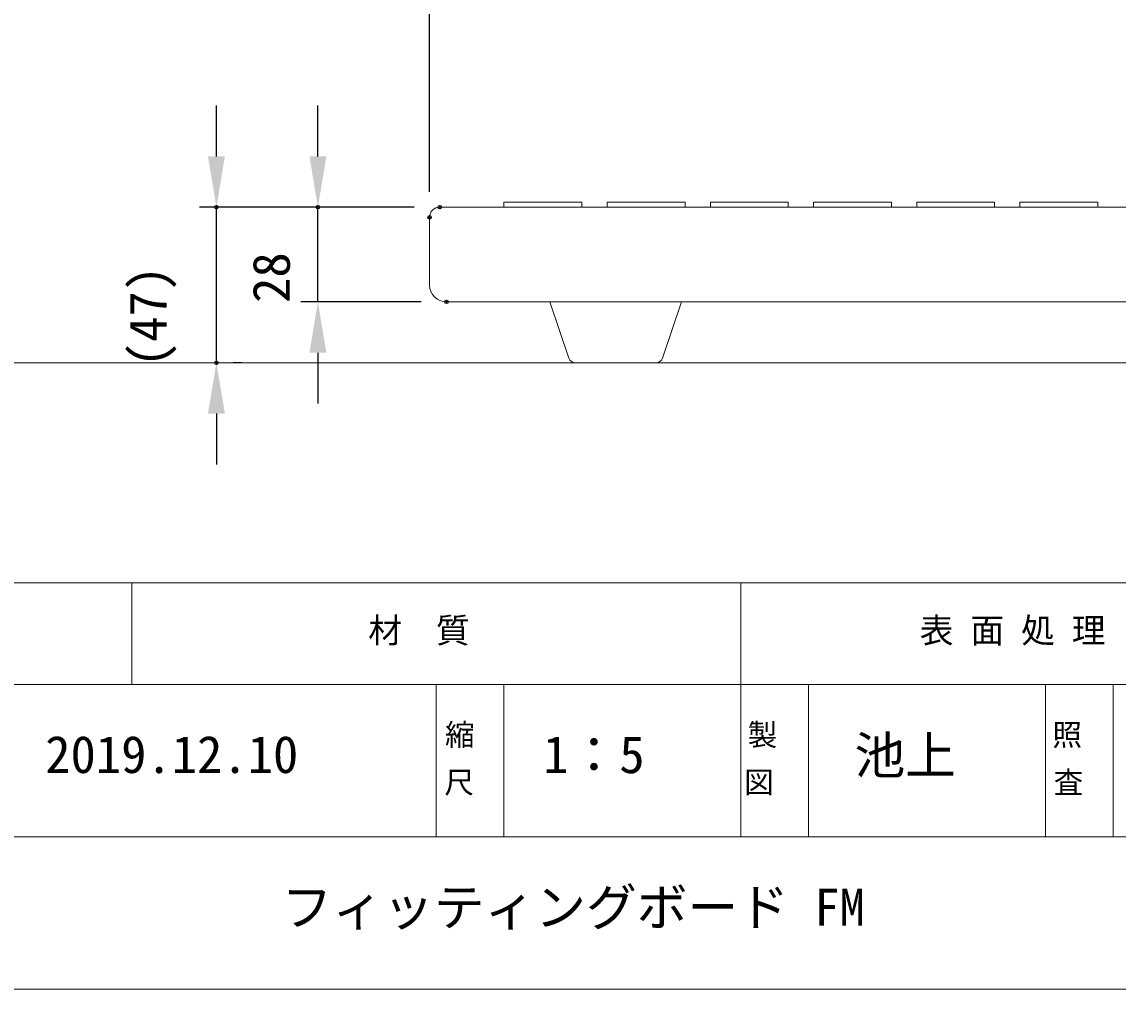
# Model space of a CAD drawing. Units: millimetres on the paper. Extents: x -203 to 203, y -143 to 143.
# Drawn here: x 65.5 to 130.3, y -138 to -80.9 of the extents above; entities that cross this region are included whole.
import ezdxf
from ezdxf.enums import TextEntityAlignment as Align

# ---------------------------------------------------------------- set-up
doc = ezdxf.new("R2010")
doc.units = ezdxf.units.MM
doc.header["$PDMODE"] = 32
doc.header["$PDSIZE"] = 0.2
for name, color, linetype, lineweight in [('0-1_DIMENSION_LINES$02_DIMENSI', 7, 'Continuous', 25), ('0-4_DIMENSION_LINES$03_LINES', 7, 'Continuous', 18), ('0-6_図面_FORMAT$03_TEXT', 7, 'Continuous', 18), ('0-9_図面_FORMAT$01_WAKU$OUT_LINE', 6, 'Continuous', 18), ('0-A_図面_FORMAT$01_WAKU$SUB_LINE', 7, 'Continuous', 18)]:
    doc.layers.add(name, color=color, linetype=linetype, lineweight=lineweight)
doc.layers.add('0-2_DEFPOINTS', color=7, linetype='Continuous')
doc.styles.add('ＭＳ ゴシック', font='')
doc.styles.get('ＭＳ ゴシック').set_extended_font_data('MS Gothic')

# ---------------------------------------------------------------- blocks, each defined once
blk = doc.blocks.new('D4')
at = {"layer": '0-1_DIMENSION_LINES$02_DIMENSI'}
for p, q in [((586, 119.4), (586, 125.399)), ((597.4, 113.4), (584, 113.4)), ((586, 102.2), (586, 113.4)), ((598.2, 102.2), (584, 102.2)), ((586, 96.2), (586, 90.201))]:
    blk.add_line(p, q, dxfattribs=at)
for points in [[(585, 119.4), (587, 119.4), (586, 113.4)], [(587, 96.2), (585, 96.2), (586, 102.2)]]:
    blk.add_solid(points, dxfattribs=at)
at = {"layer": '0-2_DEFPOINTS'}
for p in [(586, 113.4), (600.4, 113.4), (601.2, 102.2)]:
    blk.add_point(p, dxfattribs=at)
at = {"layer": '0-1_DIMENSION_LINES$02_DIMENSI', "style": 'ＭＳ ゴシック'}
blk.add_text('28', height=4.399, rotation=90, dxfattribs=at).set_placement((584, 102.086), align=Align.BOTTOM_LEFT)
blk = doc.blocks.new('D7')
at = {"layer": '0-1_DIMENSION_LINES$02_DIMENSI'}
for p, q in [((574, 119.4), (574, 125.399)), ((597.4, 113.4), (572, 113.4)), ((574, 95), (574, 113.4)), ((577, 95), (576, 95)), ((574, 89), (574, 83.001))]:
    blk.add_line(p, q, dxfattribs=at)
for points in [[(573, 119.4), (575, 119.4), (574, 113.4)], [(575, 89), (573, 89), (574, 95)]]:
    blk.add_solid(points, dxfattribs=at)
at = {"layer": '0-2_DEFPOINTS'}
for p in [(574, 113.4), (600.4, 113.4), (574, 95)]:
    blk.add_point(p, dxfattribs=at)
at = {"layer": '0-1_DIMENSION_LINES$02_DIMENSI', "style": 'ＭＳ ゴシック'}
blk.add_text('(47)', height=4.399, rotation=90, dxfattribs=at).set_placement((569.429, 94.486), align=Align.BOTTOM_LEFT)
blk = doc.blocks.new('D9')
at = {"layer": '0-1_DIMENSION_LINES$02_DIMENSI'}
blk.add_line((599.2, 115.2), (599.2, 323), dxfattribs=at)
at = {"layer": '0-2_DEFPOINTS'}
blk.add_point((599.2, 112.2), dxfattribs=at)
blk = doc.blocks.new('_X32')
at = {"layer": '0-6_図面_FORMAT$03_TEXT', "style": 'ＭＳ ゴシック'}
for s, p in [('照', (672.836, 49.002)), ('査', (672.987, 43.38))]:
    blk.add_text(s, height=2.566, dxfattribs=at).set_placement(p, align=Align.BOTTOM_LEFT)
blk = doc.blocks.new('_X31')
at = {"layer": '0-6_図面_FORMAT$03_TEXT', "style": 'ＭＳ ゴシック'}
for s, p in [('製', (636.801, 49.002)), ('図', (636.385, 43.38))]:
    blk.add_text(s, height=2.566, dxfattribs=at).set_placement(p, align=Align.BOTTOM_LEFT)
blk = doc.blocks.new('_X30')
at = {"layer": '0-6_図面_FORMAT$03_TEXT', "style": 'ＭＳ ゴシック'}
for s, p in [('縮', (601.025, 49.002)), ('尺', (600.952, 43.38))]:
    blk.add_text(s, height=2.566, dxfattribs=at).set_placement(p, align=Align.BOTTOM_LEFT)

msp = doc.modelspace()

# ---------------------------------------------------------------- linework, layer by layer
at = {"layer": '0-4_DIMENSION_LINES$03_LINES'}
for p, q in [((90.2, -91.8), (168, -91.8)), ((89.6, -96.4), (89.6, -92.4)), ((167.6, -97.4), (90.6, -97.4)), ((97.839, -100.729), (96.705, -97.4)), ((104.495, -97.4), (103.361, -100.729)), ((102.982, -101), (98.218, -101))]:
    msp.add_line(p, q, dxfattribs=at)
msp.add_lwpolyline([(-33, -101), (187, -101), (187, 19)], dxfattribs=at)
for points in [[(94, -91.8), (98.6, -91.8), (98.6, -91.5), (94, -91.5)], [(100.1, -91.8), (104.7, -91.8), (104.7, -91.5), (100.1, -91.5)], [(106.2, -91.8), (110.8, -91.8), (110.8, -91.5), (106.2, -91.5)], [(112.3, -91.8), (116.9, -91.8), (116.9, -91.5), (112.3, -91.5)], [(118.4, -91.8), (123, -91.8), (123, -91.5), (118.4, -91.5)], [(124.5, -91.8), (129.1, -91.8), (129.1, -91.5), (124.5, -91.5)]]:
    msp.add_lwpolyline(points, close=True, dxfattribs=at)
for centre, radius, start, end in [((90.2, -92.4), 0.6, 90, 180), ((90.6, -96.4), 1, 180, 270), ((98.218, -100.6), 0.4, 198.82471, 270), ((102.982, -100.6), 0.4, 270, 341.17529)]:
    msp.add_arc(centre, radius, start, end, dxfattribs=at)
at = {"layer": '0-9_図面_FORMAT$01_WAKU$OUT_LINE'}
for p, q in [((198, -114), (-198, -114)), ((198, -120), (-78, -120)), ((-198, -138), (198, -138))]:
    msp.add_line(p, q, dxfattribs=at)
at = {"layer": '0-A_図面_FORMAT$01_WAKU$SUB_LINE'}
for p, q in [((72, -114), (72, -120)), ((108, -129), (108, -114)), ((90, -129), (90, -120)), ((94, -129), (94, -120)), ((112, -129), (112, -120)), ((126, -120), (126, -129)), ((130, -120), (130, -129)), ((12, -129), (144, -129))]:
    msp.add_line(p, q, dxfattribs=at)

# ---------------------------------------------------------------- block references
at = {"layer": '0-1_DIMENSION_LINES$02_DIMENSI', "xscale": 0.5, "yscale": 0.5}
for name in ['D9', 'D7', 'D4']:
    msp.add_blockref(name, (-210, -148.5), dxfattribs=at)
at = {"layer": '0-6_図面_FORMAT$03_TEXT', "xscale": 0.5, "yscale": 0.5}
for name in ['_X30', '_X31', '_X32']:
    msp.add_blockref(name, (-210, -148.5), dxfattribs=at)

# ---------------------------------------------------------------- texts
at = {"layer": '0-6_図面_FORMAT$03_TEXT', "style": 'ＭＳ ゴシック'}
for s, height, p in [('材\u3000質', 1.466, (85.975, -117.98)), ('表 面 処 理', 1.466, (118.573, -117.98)), ('2019.12.10', 2.199, (66.882, -125.894)), ('1：5', 2.199, (96.322, -125.902)), ('池上', 2.199, (114.719, -125.946)), ('フィッティングボード FM', 2.199, (80.85, -134.92))]:
    msp.add_text(s, height=height, dxfattribs=at).set_placement(p, align=Align.BOTTOM_LEFT)

doc.saveas('drawing.dxf')
